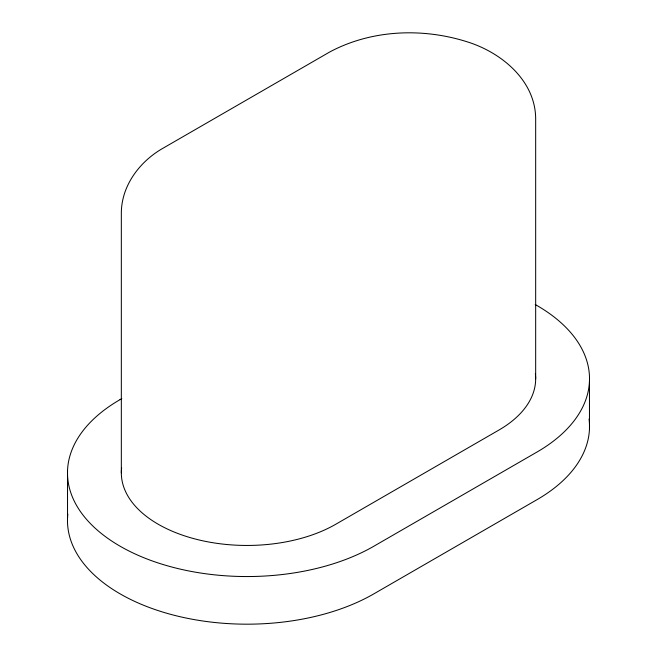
<?xml version="1.0" encoding="UTF-8"?>
<svg xmlns="http://www.w3.org/2000/svg" width="657" height="657" viewBox="0 0 657 657"><rect width="100%" height="100%" fill="white"/><g stroke="black" fill="none" stroke-linecap="round" stroke-linejoin="round"><path stroke-width="0.99" d="M120.059 399.62L121.832 398.594M589.469 381.257L589.469 428.89M535.669 378.785L535.669 118.621C535.389 81.517 503.303 54.178 470.568 42.927C424.989 27.504 372.305 29.072 329.518 52.1L162.985 148.244C139.884 161.326 121.553 185.422 121.331 212.737L121.331 472.9M67.531 470.437L67.531 518.069M121.644 467.817A125.659 72.549 0 0 0 194.866 538.912A125.659 72.549 0 0 0 335.85 524.204L498.86 430.089A125.659 72.549 0 0 0 535.356 373.702M120.059 399.62A179.509 103.642 0 0 0 120.059 546.189A179.509 103.642 0 0 0 373.923 546.189L536.941 452.073A179.509 103.642 0 0 0 535.2 304.511M67.819 514.127A179.509 103.642 0 0 0 173.202 615.018A179.509 103.642 0 0 0 373.923 593.821L536.941 499.706A179.509 103.642 0 0 0 589.066 419.026"/></g></svg>
